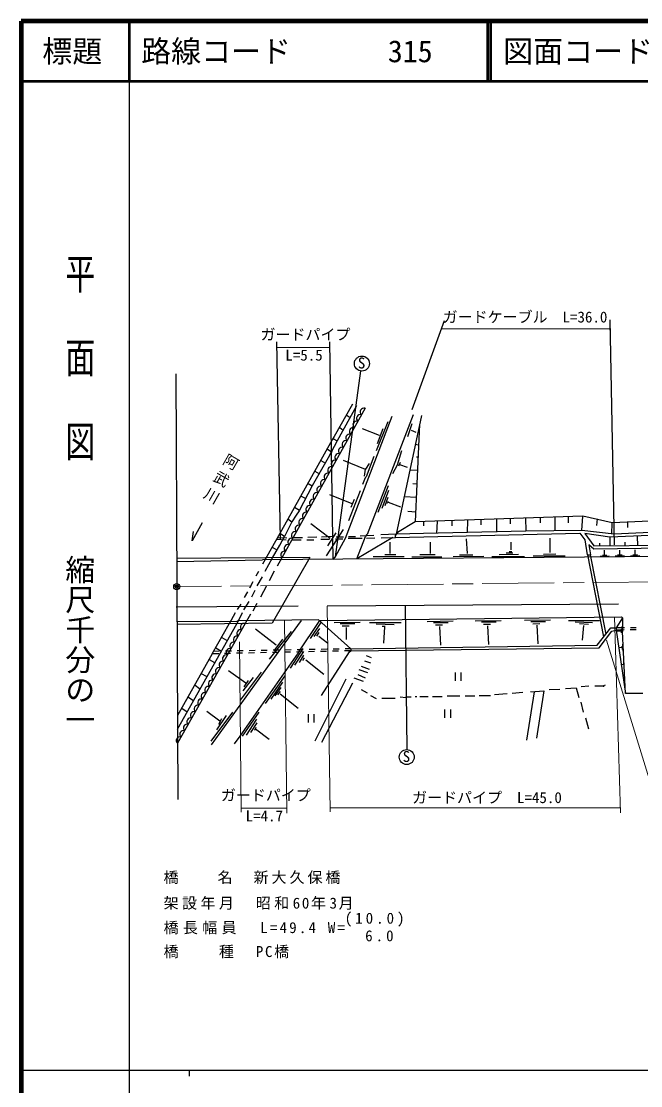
# Model space of a CAD drawing. Units: millimetres, scale not verified. Extents: x 40000 to 680000, y 20000 to 380000.
# Drawn here: x 40000 to 143330, y 202409 to 380000 of the extents above; entities that cross this region are included whole.
import ezdxf
from ezdxf.enums import TextEntityAlignment as Align

# ---------------------------------------------------------------- set-up
doc = ezdxf.new("R2010")
doc.units = ezdxf.units.MM
doc.header["$LTSCALE"] = 1000
doc.header["$PDMODE"] = 32
doc.header["$PDSIZE"] = 500
doc.linetypes.add('CHAIN', pattern=[18.5, 12, -1.5, 3.5, -1.5])
for name, color, linetype, lineweight in [('M-BGD', 7, 'Continuous', 25), ('M-BMK', 2, 'CHAIN', 13), ('M-BMK-SRVR', 3, 'Continuous', 25), ('M-STR-HTXT', 7, 'Continuous', 13), ('M-STR-STR1', 1, 'Continuous', 25), ('M-TTL', 2, 'Continuous', 140), ('M-TTL-BAND', 7, 'Continuous', 25), ('M-TTL-LINE', 7, 'Continuous', 50)]:
    doc.layers.add(name, color=color, linetype=linetype, lineweight=lineweight)
doc.layers.add('M-OTRS', color=6, linetype='Continuous')
doc.layers.add('M-TTL-TXT', color=7, linetype='Continuous')
doc.styles.add('@ＭＳ ゴシック', font='')
doc.styles.add('ＭＳ ゴシック', font='')
doc.styles.get('@ＭＳ ゴシック').set_extended_font_data('@MS Gothic')
doc.styles.get('ＭＳ ゴシック').set_extended_font_data('MS Gothic')

msp = doc.modelspace()

# ---------------------------------------------------------------- linework, layer by layer
at = {"layer": 'M-BGD'}
for p, q in [((110529, 330030), (105140, 315186)), ((138160, 330172), (138919, 292661)), ((82593, 326528), (83211, 293596)), ((91424, 326531), (91944, 290228)), ((96580, 321668), (92355, 290633)), ((95234, 316117), (92186, 310699)), ((97351, 315440), (83477, 290494)), ((95939, 315833), (92694, 310021)), ((105394, 314339), (97689, 294358)), ((101838, 314085), (94049, 293681)), ((94220, 314316), (94851, 313884)), ((101161, 313154), (99213, 308328)), ((106749, 314255), (102515, 294443)), ((105162, 312843), (104424, 310689)), ((106434, 312781), (105987, 302825)), ((93117, 312223), (93710, 311799)), ((96843, 312053), (99721, 310953)), ((100331, 312024), (99383, 309513)), ((105021, 311754), (105840, 311462)), ((91847, 310191), (83127, 294527)), ((92694, 310021), (91170, 307143)), ((92186, 310699), (91847, 310191)), ((91980, 310390), (92694, 310021)), ((105733, 309429), (106280, 309351)), ((91847, 308074), (91085, 308582)), ((98790, 307397), (97520, 304010)), ((103447, 308328), (102685, 305957)), ((105902, 307312), (106188, 307312)), ((91170, 307143), (88545, 302486)), ((89985, 306719), (90747, 306296)), ((93710, 306804), (97351, 305280)), ((98028, 306211), (97435, 305280)), ((102685, 305957), (101923, 304518)), ((103193, 306381), (102939, 305788)), ((103108, 306042), (104378, 305619)), ((88969, 304941), (89731, 304518)), ((97351, 303841), (96927, 302740)), ((97351, 305280), (97181, 304095)), ((97435, 305280), (97351, 305280)), ((97520, 304010), (97351, 303841)), ((104812, 305190), (106090, 305115)), ((88545, 302486), (86344, 298337)), ((87868, 302909), (88545, 302486)), ((101211, 302509), (99475, 298064)), ((105309, 302909), (105987, 302825)), ((105987, 302825), (105733, 296475)), ((86683, 300793), (87360, 300454)), ((91424, 301047), (95149, 299523)), ((96504, 301639), (94582, 296676)), ((95507, 300222), (94968, 298888)), ((101245, 301724), (100142, 298725)), ((101161, 300539), (100653, 299184)), ((103853, 300705), (105902, 300623)), ((85582, 298930), (86409, 298460)), ((101076, 299607), (101245, 299946)), ((101199, 299767), (103247, 298975)), ((84481, 296983), (85159, 296475)), ((85836, 297575), (85159, 296475)), ((86344, 298337), (85836, 297575)), ((104463, 298253), (105817, 298168)), ((133673, 297406), (105733, 296475)), ((111829, 296644), (111829, 295797)), ((114453, 296729), (114369, 294697)), ((116655, 296813), (116655, 295967)), ((119279, 296898), (119279, 294781)), ((121565, 296983), (121565, 296136)), ((124105, 297152), (124190, 294951)), ((126561, 297237), (126561, 296305)), ((129016, 297237), (129016, 295035)), ((131217, 297321), (131217, 296305)), ((133503, 295035), (133673, 297406)), ((138583, 296305), (133673, 297406)), ((136043, 296983), (135959, 295882)), ((171095, 297914), (138583, 296305)), ((70173, 296305), (68479, 293342)), ((68479, 293342), (68730, 294873)), ((85159, 296475), (83889, 294019)), ((91547, 293723), (88294, 296149)), ((93685, 295207), (90841, 290810)), ((105733, 296475), (102769, 294697)), ((107087, 296475), (107087, 295797)), ((124190, 294951), (107087, 294527)), ((109373, 296559), (109289, 294612)), ((133503, 295035), (124190, 294951)), ((138922, 294443), (133503, 295035)), ((165677, 295035), (138160, 293935)), ((138499, 294443), (138583, 296305)), ((163391, 295459), (138922, 294443)), ((141123, 296475), (141123, 295543)), ((83127, 294527), (80248, 289447)), ((84203, 293451), (82552, 293514)), ((82744, 293851), (84312, 293810)), ((83889, 294019), (83127, 294527)), ((83127, 292580), (83889, 294019)), ((85159, 293511), (86683, 293511)), ((85413, 293850), (86937, 293850)), ((87614, 293511), (88799, 293511)), ((89307, 293935), (87783, 293850)), ((89985, 293596), (91424, 293596)), ((91847, 294019), (90069, 293935)), ((92473, 294628), (91078, 292495)), ((94049, 293681), (92355, 290633)), ((92442, 293633), (93628, 293633)), ((92552, 293984), (93737, 293984)), ((96843, 293681), (94529, 293680)), ((94557, 294019), (95742, 294019)), ((95996, 290294), (97435, 294019)), ((101988, 293889), (95996, 290294)), ((98816, 294226), (96539, 294096)), ((97435, 294019), (97689, 294358)), ((98959, 293765), (97591, 293688)), ((102515, 294443), (100004, 294327)), ((100011, 293844), (133165, 294612)), ((101499, 293088), (101499, 291225)), ((102346, 294189), (102344, 293898)), ((102769, 294697), (102346, 294189)), ((107087, 294527), (102515, 294443)), ((108188, 293088), (108188, 291225)), ((114224, 293657), (114369, 291225)), ((121650, 293088), (121650, 291818)), ((128169, 293765), (128169, 291395)), ((133165, 294612), (134031, 293506)), ((138160, 293935), (134011, 294527)), ((134011, 294527), (135535, 292495)), ((134031, 293506), (134373, 290971)), ((138160, 293935), (138160, 292495)), ((140700, 293088), (140700, 292495)), ((142732, 294104), (142817, 292495)), ((81857, 292241), (82619, 291818)), ((81931, 290483), (83127, 292580)), ((120888, 291310), (121989, 291310)), ((121396, 291564), (121819, 291564)), ((134689, 292665), (134971, 290971)), ((135535, 291903), (134689, 292665)), ((135535, 292495), (158565, 292665)), ((167793, 292495), (135535, 291903)), ((136467, 292919), (136467, 292495)), ((137316, 290883), (137305, 291735)), ((139841, 290917), (139830, 291782)), ((142390, 290951), (142379, 291828)), ((65910, 289888), (80248, 290125)), ((166862, 290887), (80248, 290125)), ((80671, 288262), (81931, 290483)), ((83477, 290494), (82703, 289109)), ((92355, 290633), (91992, 290228)), ((98705, 290717), (103870, 290717)), ((100667, 291062), (102472, 291034)), ((105140, 290633), (110135, 290633)), ((106495, 291056), (109066, 291058)), ((117163, 290717), (112055, 290655)), ((113089, 290966), (115316, 290974)), ((118517, 290717), (123936, 290717)), ((119703, 291056), (122930, 291097)), ((125375, 290802), (130709, 290802)), ((127141, 291120), (129185, 291141)), ((134373, 290971), (134971, 290971)), ((134442, 290971), (137141, 277283)), ((134895, 290971), (137504, 277740)), ((138069, 290742), (136566, 290724)), ((137691, 290888), (136940, 290879)), ((140606, 290774), (139080, 290755)), ((140223, 290922), (139460, 290912)), ((143166, 290806), (141617, 290786)), ((142777, 290956), (142002, 290946)), ((79571, 288177), (79147, 287415)), ((82195, 288262), (81349, 286653)), ((78639, 286484), (78082, 285439)), ((80163, 287331), (79317, 285807)), ((77708, 284791), (77200, 283859)), ((78978, 285045), (78385, 283944)), ((80925, 285807), (79909, 283944)), ((86175, 282420), (65855, 282251)), ((76607, 282759), (76002, 281876)), ((77962, 283182), (77085, 281825)), ((79317, 282843), (78621, 281595)), ((139599, 282759), (91001, 282420)), ((104039, 282505), (104290, 258493)), ((75676, 281319), (74674, 279477)), ((76861, 281319), (75950, 279493)), ((78216, 281065), (77369, 279510)), ((89815, 280049), (140107, 280642)), ((140107, 280642), (140277, 280473)), ((76015, 279880), (65961, 279796)), ((66050, 261897), (75950, 279493)), ((77369, 279510), (66062, 259534)), ((71866, 274461), (74674, 279477)), ((76184, 279965), (76015, 279880)), ((76184, 279965), (76015, 279880)), ((89561, 280134), (76184, 279965)), ((86683, 280049), (83973, 276324)), ((86175, 274631), (89815, 280049)), ((89985, 279711), (88207, 277001)), ((94980, 275308), (89561, 280134)), ((96504, 279711), (92186, 279626)), ((95657, 279457), (93202, 279457)), ((93541, 279118), (94701, 279136)), ((94218, 278864), (94218, 276832)), ((98113, 279711), (103362, 279711)), ((99213, 279457), (102177, 279372)), ((100178, 279094), (100686, 279094)), ((100568, 278949), (100399, 276239)), ((112043, 279894), (107725, 279809)), ((111196, 279640), (108741, 279640)), ((109080, 279301), (110240, 279319)), ((109757, 279047), (109912, 275922)), ((120059, 279988), (115741, 279904)), ((119212, 279734), (116757, 279734)), ((117096, 279396), (118256, 279414)), ((117773, 279142), (117928, 276017)), ((128285, 280085), (123967, 280001)), ((127438, 279831), (124983, 279831)), ((125321, 279493), (126482, 279511)), ((125999, 279239), (126154, 276114)), ((131302, 280049), (136467, 280049)), ((132371, 279824), (135281, 279711)), ((133110, 279511), (134595, 279390)), ((133790, 279214), (133588, 276747)), ((140277, 280473), (139261, 278779)), ((140190, 279038), (140211, 277645)), ((140277, 280473), (140277, 278187)), ((73475, 277171), (74237, 276747)), ((79063, 278610), (82534, 275985)), ((85016, 278193), (81376, 273549)), ((89731, 278695), (88799, 277340)), ((89646, 278017), (89223, 277425)), ((89646, 277425), (91085, 276324)), ((136043, 275901), (138329, 278779)), ((136382, 275477), (138499, 278271)), ((138329, 278779), (139261, 278779)), ((138499, 278271), (139261, 278441)), ((140600, 278791), (139261, 278779)), ((139261, 278779), (139261, 278441)), ((140579, 278452), (139261, 278441)), ((139261, 278441), (140785, 267857)), ((139961, 278270), (139341, 278265)), ((140046, 278567), (140058, 277981)), ((140785, 267857), (140277, 278187)), ((142578, 278469), (141579, 278461)), ((142600, 278808), (141600, 278800)), ((83973, 276324), (71697, 259306)), ((72459, 275477), (73374, 274914)), ((83573, 276903), (82111, 274969)), ((84905, 272091), (87024, 275376)), ((93036, 275271), (92036, 275252)), ((94980, 275308), (94036, 275290)), ((94980, 275308), (136043, 275901)), ((94980, 274969), (136382, 275477)), ((94980, 275308), (94980, 274969)), ((140123, 275500), (139732, 275473)), ((140180, 275763), (140210, 275198)), ((140287, 276099), (140363, 274910)), ((71866, 274461), (66039, 264158)), ((71358, 273530), (72205, 273022)), ((72926, 274485), (71866, 274461)), ((73040, 274890), (72095, 274873)), ((74925, 274529), (73925, 274507)), ((75039, 274929), (74039, 274910)), ((76925, 274573), (75925, 274551)), ((77039, 274967), (76039, 274948)), ((86175, 274631), (76438, 260745)), ((78924, 274616), (77924, 274594)), ((79038, 275005), (78039, 274986)), ((80924, 274660), (79924, 274638)), ((81038, 275043), (80038, 275024)), ((82923, 274704), (81923, 274682)), ((83038, 275081), (82038, 275062)), ((84923, 274748), (83923, 274726)), ((85037, 275119), (84038, 275100)), ((87053, 274832), (85582, 272599)), ((86922, 274792), (85922, 274770)), ((87037, 275157), (86037, 275138)), ((87091, 274245), (86344, 273022)), ((87191, 273784), (86937, 273361)), ((88922, 274836), (87922, 274814)), ((89037, 275195), (88037, 275176)), ((90921, 274880), (89921, 274858)), ((91036, 275233), (90036, 275214)), ((90069, 267519), (94726, 274800)), ((92921, 274924), (91921, 274902)), ((94980, 274969), (93920, 274946)), ((94726, 274800), (94980, 274969)), ((97520, 274207), (98367, 273869)), ((87445, 273445), (90493, 271075)), ((96335, 271837), (97774, 271329)), ((96673, 272429), (98028, 271921)), ((97266, 273276), (98282, 272937)), ((140437, 272664), (140145, 272639)), ((140465, 273063), (140499, 272316)), ((70003, 271159), (70850, 270736)), ((74575, 271667), (77454, 269635)), ((79994, 271413), (76523, 266757)), ((78694, 270494), (76946, 268281)), ((77834, 270010), (77115, 268958)), ((83973, 270821), (80671, 266164)), ((94133, 270228), (88969, 259899)), ((95488, 270482), (97012, 269889)), ((96165, 270990), (97351, 270482)), ((112354, 271354), (112354, 269954)), ((113404, 269954), (113404, 271354)), ((68987, 269212), (69749, 268704)), ((83550, 269720), (81603, 266926)), ((83296, 268873), (82280, 267434)), ((82788, 267603), (83226, 268195)), ((95234, 269551), (90069, 259645)), ((96673, 268535), (97689, 267942)), ((124952, 268196), (125545, 268111)), ((125545, 268111), (125714, 268196)), ((125714, 268196), (127153, 268281)), ((127153, 268281), (125968, 260407)), ((129863, 268535), (128085, 268450)), ((130794, 268704), (132572, 268789)), ((132572, 268789), (132995, 267180)), ((134689, 269043), (133419, 268958)), ((135705, 269127), (137144, 269127)), ((137398, 269212), (137144, 269127)), ((137144, 269127), (137144, 268958)), ((67802, 267265), (68737, 266671)), ((83175, 267787), (86175, 265402)), ((98282, 267519), (99213, 267011)), ((100145, 267095), (102346, 267095)), ((103193, 267265), (104124, 267180)), ((104124, 267180), (104209, 267265)), ((104209, 267265), (105055, 267265)), ((105733, 267349), (105987, 267349)), ((106495, 267349), (107849, 267349)), ((108611, 267349), (110220, 267349)), ((111067, 267434), (113183, 267434)), ((114030, 267434), (115639, 267434)), ((116401, 267519), (118263, 267519)), ((121057, 267773), (118941, 267603)), ((123682, 268027), (121904, 267857)), ((125545, 268111), (124275, 260068)), ((133334, 266418), (133757, 264725)), ((143663, 267857), (140785, 267857)), ((66786, 265402), (67689, 264810)), ((70935, 264894), (73136, 263285)), ((75253, 264725), (71612, 259899)), ((79621, 264727), (76861, 260745)), ((110613, 265187), (110613, 263787)), ((111663, 263787), (111663, 265187)), ((74172, 264162), (72576, 261792)), ((73417, 263625), (72882, 262693)), ((79251, 263574), (77539, 260915)), ((79317, 262947), (78216, 261338)), ((87830, 264389), (87830, 262989)), ((88880, 262989), (88880, 264389)), ((134096, 263793), (134604, 261931)), ((79147, 262185), (78893, 261677)), ((79063, 261931), (81349, 260237)), ((76438, 260745), (75507, 259475))]:
    msp.add_line(p, q, dxfattribs=at)
for centre in [(96817, 322895), (104301, 257243)]:
    msp.add_circle(centre, 1250, dxfattribs=at)
for centre, radius, start, end in [((96564, 313747), 635, 73.19934, 228.64131), ((97167, 314832), 635, 73.19934, 228.64131), ((95961, 312663), 635, 73.19934, 228.64131), ((94754, 310494), 635, 73.19934, 228.64131), ((95358, 311578), 635, 73.19934, 228.64131), ((94151, 309409), 635, 73.19934, 228.64131), ((92945, 307240), 635, 73.19934, 228.64131), ((93548, 308324), 635, 73.19934, 228.64131), ((91738, 305070), 635, 73.19934, 228.64131), ((92342, 306155), 635, 73.19934, 228.64131), ((91135, 303986), 635, 73.19934, 228.64131), ((89929, 301817), 635, 73.19934, 228.64131), ((90532, 302901), 635, 73.19934, 228.64131), ((88722, 299647), 635, 73.19934, 228.64131), ((89326, 300732), 635, 73.19934, 228.64131), ((88119, 298563), 635, 73.19934, 228.64131), ((86913, 296393), 635, 73.19934, 228.64131), ((87516, 297478), 635, 73.19934, 228.64131), ((85707, 294224), 635, 73.19934, 228.64131), ((86310, 295309), 635, 73.19934, 228.64131), ((85103, 293140), 635, 73.19934, 228.64131), ((83897, 290970), 635, 73.19934, 228.64131), ((84500, 292055), 635, 73.19934, 228.64131), ((77171, 278928), 615, 71.25606, 229.72048), ((75981, 276825), 615, 71.25606, 229.72048), ((76576, 277876), 615, 71.25606, 229.72048), ((74791, 274722), 615, 71.25606, 229.72048), ((75386, 275774), 615, 71.25606, 229.72048), ((74196, 273671), 615, 71.25606, 229.72048), ((73006, 271568), 615, 71.25606, 229.72048), ((73601, 272620), 615, 71.25606, 229.72048), ((71815, 269466), 615, 71.25606, 229.72048), ((72410, 270517), 615, 71.25606, 229.72048), ((71220, 268414), 615, 71.25606, 229.72048), ((70030, 266312), 615, 71.25606, 229.72048), ((70625, 267363), 615, 71.25606, 229.72048), ((68840, 264209), 615, 71.25606, 229.72048), ((69435, 265260), 615, 71.25606, 229.72048), ((68245, 263157), 615, 71.25606, 229.72048), ((67054, 261055), 615, 71.25606, 229.72048), ((67650, 262106), 615, 71.25606, 229.72048), ((66459, 260003), 615, 71.25606, 229.72048)]:
    msp.add_arc(centre, radius, start, end, dxfattribs=at)
at = {"layer": 'M-BMK'}
msp.add_line((165902, 286655), (65957, 285677), dxfattribs=at)
at = {"layer": 'M-BMK-SRVR'}
for p, q in [((65754, 321191), (65931, 285677)), ((65931, 285677), (66109, 250162))]:
    msp.add_line(p, q, dxfattribs=at)
msp.add_circle((65931, 285677), 500, dxfattribs=at)
msp.add_point((65931, 285677), dxfattribs=at)
at = {"layer": 'M-OTRS'}
msp.add_point((65931, 285677), dxfattribs=at)
at = {"layer": 'M-STR-HTXT'}
for p, q in [((138194, 328674), (110036, 328674)), ((138194, 328483), (138194, 328674)), ((82611, 325580), (91438, 325580)), ((91001, 282420), (91509, 248130)), ((139938, 247961), (138956, 280628)), ((83889, 280049), (84312, 247876)), ((76692, 248045), (76376, 276443)), ((146965, 246352), (137647, 276766)), ((76685, 248710), (84301, 248710)), ((91499, 248752), (139938, 248752))]:
    msp.add_line(p, q, dxfattribs=at)
at = {"layer": 'M-STR-STR1'}
for p, q in [((88127, 290525), (65908, 290377)), ((88127, 290525), (81870, 279565)), ((81870, 279565), (65963, 279370))]:
    msp.add_line(p, q, dxfattribs=at)
at = {"layer": 'M-TTL'}
for p, q in [((40000, 380000), (40000, 20000)), ((680000, 380000), (40000, 380000))]:
    msp.add_line(p, q, dxfattribs=at)
at = {"layer": 'M-TTL-BAND'}
for p, q in [((58000, 370000), (58000, 20000)), ((40000, 205000), (579000, 205000)), ((68000, 205000), (68000, 204000))]:
    msp.add_line(p, q, dxfattribs=at)
at = {"layer": 'M-TTL-LINE'}
for p, q in [((58000, 380000), (58000, 370000)), ((117750, 380000), (117750, 370000)), ((118250, 380000), (118250, 370000)), ((40000, 370000), (680000, 370000))]:
    msp.add_line(p, q, dxfattribs=at)

# ---------------------------------------------------------------- texts
at = {"layer": 'M-BGD', "style": 'ＭＳ ゴシック'}
for p in [(96138, 321522), (103623, 255869)]:
    msp.add_text('S', height=1833, dxfattribs=at).set_placement(p, align=Align.BOTTOM_LEFT)
at = {"layer": 'M-BGD', "insert": (74617, 308155), "char_height": 1833, "attachment_point": 7, "rotation": 240.212, "style": '@ＭＳ ゴシック'}
msp.add_mtext('\\T1.3;阿武川', dxfattribs=at)
at = {"layer": 'M-STR-HTXT', "style": 'ＭＳ ゴシック'}
for s, p in [('ガードケーブル  L=36.0', (110291, 329196)), ('ガードパイプ', (79912, 326283)), ('L=5.5', (84046, 322834)), ('ガードパイプ', (73295, 249413)), ('ガードパイプ  L=45.0', (105196, 249015)), ('L=4.7', (77429, 245964))]:
    msp.add_text(s, height=1833, dxfattribs=at).set_placement(p, align=Align.BOTTOM_LEFT)
at = {"layer": 'M-STR-STR1', "char_height": 1833, "attachment_point": 7, "style": 'ＭＳ ゴシック'}
for s, insert in [('\\T1.2;橋\u3000\u3000名\u3000新大久保橋', (63743, 236054)), ('\\T1.23;架設年月\u3000昭和60年3月', (63743, 231759)), ('\\T1.4;(10.0)', (93955, 228954)), ('\\T1.29;橋長幅員\u3000L=49.4\\~W=', (63743, 227661)), ('\\T1.4;6.0', (97368, 226479)), ('\\T1.23;橋\u3000\u3000種\u3000PC橋', (63743, 223680))]:
    msp.add_mtext(s, dxfattribs=dict(at, insert=insert))
at = {"layer": 'M-TTL-BAND', "style": '@ＭＳ ゴシック', "width": 1.4}
msp.add_text('平  面  図', height=3666, rotation=270, dxfattribs=at).set_placement((49777, 306475), align=Align.MIDDLE_RIGHT)
at = {"layer": 'M-TTL-BAND', "style": '@ＭＳ ゴシック'}
msp.add_text('縮尺千分の一', height=3666, rotation=270, dxfattribs=at).set_placement((49777, 261030), align=Align.MIDDLE_RIGHT)
at = {"layer": 'M-TTL-TXT', "style": 'ＭＳ ゴシック'}
msp.add_text('標題', height=3666, dxfattribs=at).set_placement((48500, 375000), align=Align.MIDDLE_CENTER)
for s, p in [('路線コード', (60000, 375000)), ('315', (101142, 375000)), ('図面コード', (120380, 375000))]:
    msp.add_text(s, height=3666, dxfattribs=at).set_placement(p, align=Align.MIDDLE_LEFT)

doc.saveas('drawing.dxf')
